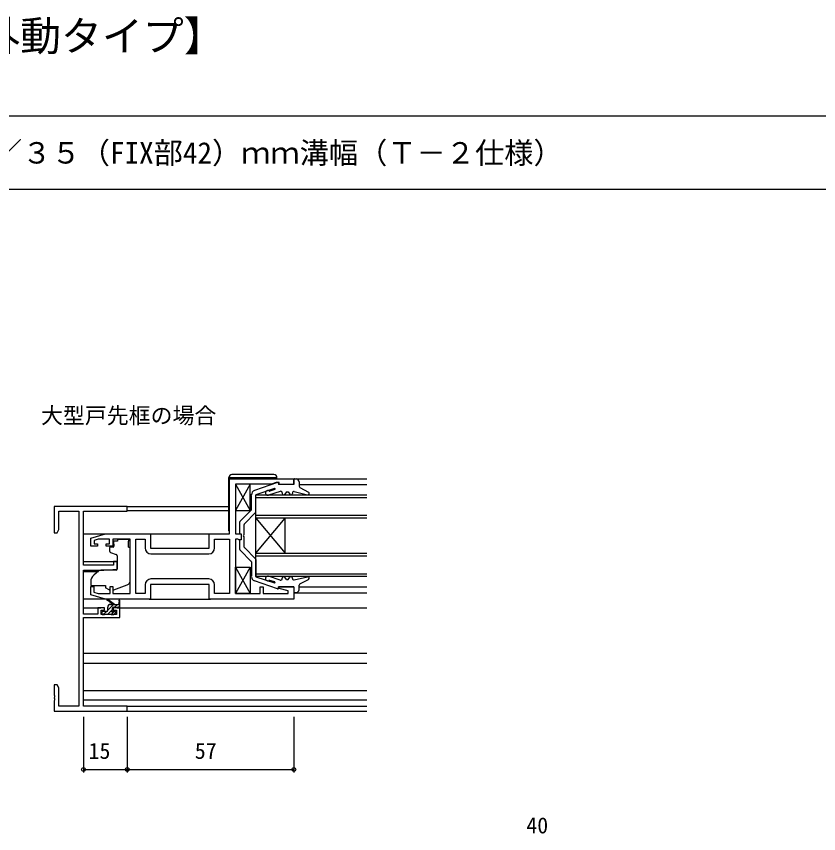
# Model space of a CAD drawing. Units: millimetres, scale not verified. Extents: x -437 to 438, y -281 to 278.
# Drawn here: x -110.9 to 163.7, y -1.3 to 278.3 of the extents above; entities that cross this region are included whole.
import ezdxf
from ezdxf.enums import TextEntityAlignment as Align

# ---------------------------------------------------------------- set-up
doc = ezdxf.new("R2010")
doc.units = ezdxf.units.MM
doc.header["$LTSCALE"] = 2
for name, color, linetype in [('0-1_USER1', 3, 'Continuous'), ('0-2_YKK_11', 7, 'Continuous'), ('0-3_YKK_12', 2, 'Continuous'), ('0-4_YKK_13', 4, 'Continuous'), ('0-6_YKK_D', 6, 'Continuous'), ('0-7_YKK_ZWAK', 7, 'Continuous')]:
    doc.layers.add(name, color=color, linetype=linetype)
doc.styles.add('ＭＳ ゴシック', font='')
doc.styles.get('ＭＳ ゴシック').set_extended_font_data('MS Gothic')

msp = doc.modelspace()

# ---------------------------------------------------------------- linework, layer by layer
at = {"layer": '0-2_YKK_11'}
for p, q in [((-64.817, 94.4), (-45.017, 94.4)), ((-45.017, 85.8), (-64.817, 85.8))]:
    msp.add_line(p, q, dxfattribs=at)
for points in [[(-15.917, 78.9), (-44.917, 78.9), (-44.917, 83.9), (-64.917, 83.9), (-64.917, 78.9), (-80.417, 78.9), (-85.417, 80.4), (-85.417, 83.2), (-84.417, 83.2), (-84.417, 81.248), (-82.922, 80.8), (-78.817, 80.8), (-78.817, 83.2), (-77.817, 83.2), (-77.817, 80.8), (-71.917, 80.8), (-71.917, 99.4), (-77.817, 99.4), (-77.817, 97), (-80.117, 97), (-80.117, 97.8), (-79.017, 97.8), (-79.017, 99.4), (-82.922, 99.4), (-84.217, 99.012), (-84.217, 97.8), (-83.117, 97.8), (-83.117, 97), (-85.417, 97), (-85.417, 99.8), (-80.417, 101.3), (-64.917, 101.3), (-64.917, 96.3), (-44.917, 96.3), (-44.917, 101.3), (-37.917, 101.3), (-37.917, 120.1), (-15.917, 120.1), (-15.917, 118.1), (-20.917, 118.1)], [(-20.917, 118.1), (-20.917, 118.8), (-21.917, 118.8), (-23.566, 118.2), (-35.917, 118.2), (-35.917, 101.3), (-33.917, 101.3), (-33.917, 99.2), (-34.717, 99.2), (-34.89, 99.3), (-35.063, 99.4), (-35.917, 99.4), (-35.917, 80.8), (-27.417, 80.8), (-27.417, 83.1), (-26.417, 83.1), (-26.417, 80.8), (-17.817, 80.8), (-17.817, 81.739), (-20.946, 82.578), (-20.878, 83.1), (-15.917, 83.1), (-15.917, 78.9)], [(-87.917, 108.97), (-72.917, 108.97), (-72.917, 110.6), (-97.917, 110.6), (-97.917, 101.6), (-96.917, 101.6), (-96.287, 102.691), (-96.287, 108.97), (-89.547, 108.97)], [(-89.547, 108.97), (-89.547, 42.23), (-96.287, 42.23), (-96.287, 48.509), (-96.917, 49.6), (-97.917, 49.6), (-97.917, 46.058), (-97.797, 45.875), (-97.797, 45.325), (-97.917, 45.142), (-97.917, 45.058), (-97.797, 44.875), (-97.797, 44.325), (-97.917, 44.142), (-97.917, 40.6), (-72.917, 40.6), (-72.917, 42.23), (-87.917, 42.23), (-87.917, 72.6), (-75.417, 72.6), (-75.417, 75.9), (-77.717, 75.9), (-77.717, 75.1), (-76.617, 75.1), (-76.617, 73.6), (-81.817, 73.6), (-81.817, 75.1), (-80.717, 75.1), (-80.717, 75.9), (-83.017, 75.9), (-83.017, 73.8), (-87.917, 73.8), (-87.917, 88.8), (-80.917, 88.8), (-76.417, 89.194), (-76.417, 91.8), (-77.617, 91.8), (-77.617, 90.5), (-87.917, 90.5), (-87.917, 108.97)], [(-66.817, 83.8), (-66.817, 80.8), (-70.017, 80.8), (-70.017, 99.4), (-66.817, 99.4), (-66.817, 96.4)], [(-43.017, 96.4), (-43.017, 99.4), (-37.917, 99.4), (-37.917, 80.8), (-43.017, 80.8), (-43.017, 83.8)]]:
    msp.add_lwpolyline(points, dxfattribs=at)
for centre, start, end in [((-64.817, 96.4), 180.00001, 269.99999), ((-45.017, 96.4), 270.00001, 359.99999), ((-64.817, 83.8), 90.00001, 179.99999), ((-45.017, 83.8), 0.00001, 89.99999)]:
    msp.add_arc(centre, 2, start, end, dxfattribs=at)
at = {"layer": '0-3_YKK_12'}
for p, q in [((-16.217, 120.1), (9.083, 120.1)), ((-14.107, 118.1), (9.083, 118.1)), ((9.083, 113.6), (-28.917, 113.6)), ((-73.217, 110.6), (-38.117, 110.6)), ((-72.917, 109.2), (-38.117, 109.2)), ((-28.917, 107.6), (9.083, 107.6)), ((-28.917, 94.6), (-28.917, 106.6)), ((-28.917, 94.6), (-18.917, 106.6)), ((-28.917, 106.6), (-18.917, 94.6)), ((-18.917, 94.6), (-18.917, 106.6)), ((-87.917, 101.3), (-80.344, 101.3)), ((-65.417, 101.3), (-44.417, 101.3)), ((9.083, 93.6), (-28.917, 93.6)), ((-87.917, 91.8), (-76.417, 91.8)), ((-87.917, 88.4), (-82.794, 88.4)), ((-28.917, 87.6), (9.083, 87.6)), ((-15.917, 81.1), (9.083, 81.1)), ((-14.107, 83.1), (9.083, 83.1)), ((-87.917, 75.9), (-82.017, 75.9)), ((-76.417, 75.9), (9.083, 75.9)), ((-87.917, 60.4), (9.083, 60.4)), ((-87.917, 57), (9.083, 57)), ((-87.917, 44.5), (9.083, 44.5)), ((-73.217, 42.23), (9.083, 42.23)), ((-73.217, 40.6), (9.083, 40.6))]:
    msp.add_line(p, q, dxfattribs=at)
for points in [[(9.083, 106.6), (-28.917, 106.6), (-28.917, 114.6), (9.083, 114.6)], [(9.083, 86.6), (-28.917, 86.6), (-28.917, 94.6), (9.083, 94.6)]]:
    msp.add_lwpolyline(points, dxfattribs=at)
at = {"layer": '0-4_YKK_13'}
for p, q in [((-38.117, 120.5), (-21.717, 120.5)), ((-38.117, 102.3), (-38.117, 120.5)), ((-22.717, 121.5), (-37.117, 121.5)), ((-21.717, 120.1), (-21.717, 120.5)), ((-35.917, 118.2), (-30.917, 109.2)), ((-30.917, 118.2), (-35.917, 109.2)), ((-21.515, 118.784), (-29.408, 116.047)), ((-21.117, 118.5), (-21.117, 118.1)), ((-15.917, 118.1), (-21.117, 118.1)), ((-15.917, 118.1), (-15.917, 119.777)), ((-15.582, 120.075), (-15.033, 120.009)), ((-14.152, 119.063), (-14.079, 117.511)), ((-22.566, 116.749), (-28.917, 114.628)), ((-20.569, 115.777), (-24.615, 114.487)), ((-22.463, 116.433), (-24.171, 115.888)), ((-19.917, 115.301), (-19.917, 115.1)), ((-18.417, 115.6), (-19.017, 114.8)), ((-18.417, 115.6), (-17.917, 115.6)), ((-17.917, 115.6), (-17.317, 114.8)), ((-16.417, 115.223), (-16.417, 115.1)), ((-15.799, 115.709), (-11.29, 114.616)), ((-13.817, 117.095), (-10.935, 115.542)), ((-30.617, 114.33), (-30.617, 114.63)), ((-30.417, 114.63), (-30.617, 114.63)), ((-30.417, 114.33), (-30.617, 114.33)), ((-30.417, 114.63), (-30.417, 114.63)), ((-30.417, 114.63), (-30.417, 114.63)), ((-30.417, 109.591), (-30.417, 114.33)), ((-28.917, 108.725), (-28.917, 114.628)), ((-30.505, 109.379), (-34.329, 105.554)), ((-29.005, 108.513), (-32.829, 104.688)), ((-34.417, 101.3), (-34.417, 105.342)), ((-32.917, 100.9), (-32.917, 104.476)), ((-76.317, 98.73), (-77.487, 98.73)), ((-77.487, 97.73), (-77.487, 98.73)), ((-76.317, 99.4), (-72.517, 99.4)), ((-76.317, 99.4), (-76.317, 98.73)), ((-72.517, 99.4), (-72.517, 98.73)), ((-72.517, 97.73), (-72.517, 98.73)), ((-34.417, 95.859), (-34.417, 99.2)), ((-32.917, 96.725), (-32.917, 100.3)), ((-79.017, 96.43), (-79.017, 95.38)), ((-77.787, 96.73), (-78.717, 96.73)), ((-77.487, 97.73), (-77.487, 97.03)), ((-72.517, 96.73), (-72.517, 97.73)), ((-72.517, 96.73), (-71.917, 96.73)), ((-71.917, 85.175), (-71.917, 96.73)), ((-30.505, 91.822), (-34.329, 95.646)), ((-29.005, 92.688), (-32.829, 96.513)), ((-78.688, 94.91), (-76.688, 94.182)), ((-76.417, 93.734), (-76.417, 89.127)), ((-28.917, 92.476), (-28.917, 86.573)), ((-35.917, 89.8), (-30.917, 80.8)), ((-30.917, 89.8), (-35.917, 80.8)), ((-30.417, 91.61), (-30.417, 86.871)), ((-82.654, 88.547), (-84.345, 87.128)), ((-76.634, 88.828), (-82.02, 88.781)), ((-30.617, 86.871), (-30.617, 86.571)), ((-30.417, 86.871), (-30.617, 86.871)), ((-20.569, 85.424), (-24.615, 86.714)), ((-85.417, 84.83), (-85.417, 83.53)), ((-30.417, 86.571), (-30.617, 86.571)), ((-30.417, 86.571), (-30.417, 86.571)), ((-30.417, 86.571), (-30.417, 86.571)), ((-21.515, 82.417), (-29.408, 85.154)), ((-28.917, 86.573), (-22.501, 84.431)), ((-22.463, 84.768), (-24.171, 85.313)), ((-19.917, 85.9), (-19.917, 86.1)), ((-18.417, 85.6), (-19.017, 86.4)), ((-18.417, 85.6), (-17.917, 85.6)), ((-17.917, 85.6), (-17.317, 86.4)), ((-16.417, 85.978), (-16.417, 86.1)), ((-15.799, 85.492), (-11.29, 86.585)), ((-13.817, 84.106), (-10.935, 85.659)), ((-80.417, 83.23), (-80.417, 82.733)), ((-79.111, 82.124), (-80.417, 82.733)), ((-77.545, 82.089), (-72.908, 83.764)), ((-15.917, 83.1), (-21.117, 83.1)), ((-21.117, 82.7), (-21.117, 83.1)), ((-15.917, 83.1), (-15.917, 81.424)), ((-15.582, 81.126), (-15.033, 81.191)), ((-14.152, 82.138), (-14.079, 83.69)), ((-80.344, 78.9), (-87.917, 78.9)), ((-77.917, 77.1), (-79.737, 78.501)), ((-77.317, 77.1), (-79.535, 78.783)), ((-75.417, 76.4), (-75.417, 78.399)), ((-65.417, 78.9), (-44.417, 78.9)), ((-79.617, 75.133), (-77.65, 77.1)), ((-79.617, 75), (-79.617, 76.1)), ((-79.461, 76.636), (-79.153, 76.944)), ((-78.617, 77.1), (-75.417, 77.1)), ((-78.017, 75.161), (-78.017, 75.8)), ((-77.717, 76.1), (-75.717, 76.1)), ((-77.303, 76.1), (-76.303, 77.1)), ((-75.956, 76.1), (-75.417, 76.639)), ((-75.717, 78.226), (-75.916, 77.1)), ((-81.617, 74.4), (-81.617, 73.9)), ((-81.601, 74.496), (-81.413, 74.684)), ((-79.917, 74.7), (-81.317, 74.7)), ((-81.317, 73.6), (-80.817, 73.6)), ((-81.15, 73.6), (-80.05, 74.7)), ((-80.617, 73.8), (-78.517, 73.8)), ((-79.603, 73.8), (-78.017, 75.386)), ((-78.425, 73.631), (-77.356, 74.7)), ((-78.317, 73.6), (-77.717, 73.6)), ((-77.217, 74.7), (-77.556, 74.7)), ((-77.505, 73.688), (-77.005, 74.188)), ((9.083, 47.5), (-87.917, 47.5))]:
    msp.add_line(p, q, dxfattribs=at)
for points in [[(-30.917, 118.2), (-35.917, 118.2), (-35.917, 109.2), (-30.917, 109.2)], [(-30.917, 80.8), (-35.917, 80.8), (-35.917, 89.8), (-30.917, 89.8)]]:
    msp.add_lwpolyline(points, close=True, dxfattribs=at)
msp.add_lwpolyline([(-85.417, 83.53), (-80.417, 83.53), (-80.417, 83.23)], dxfattribs=at)
for centre, radius, start, end in [((-37.117, 120.5), 1, 90, 180), ((-22.717, 120.5), 1, 0, 90), ((-21.417, 118.5), 0.3, 0, 109.12451), ((-15.617, 119.777), 0.3, 83.21997, 180), ((-15.151, 119.016), 1, 2.68232, 83.21997), ((-13.58, 117.535), 0.5, 182.68232, 241.68758), ((-28.917, 114.63), 1.5, 109.12451, 180), ((-24.858, 115.249), 0.8, 57.20165, 287.68045), ((-24.263, 116.174), 0.3, 237.20165, 287.68045), ((-22.513, 116.591), 0.166, 287.68045, 108.46873), ((-20.417, 115.301), 0.5, 0, 107.68045), ((-19.417, 115.1), 0.5, 180, 323.1301), ((-16.917, 115.1), 0.5, 216.8699, 360), ((-15.917, 115.223), 0.5, 76.37961, 180), ((-11.172, 115.102), 0.5, 256.37961, 61.68758), ((-30.717, 109.591), 0.3, 315, 0), ((-29.217, 108.725), 0.3, 315, 359.99985), ((-34.117, 105.342), 0.3, 135, 180), ((-32.617, 104.476), 0.3, 135, 180), ((-37.617, 102.3), 0.5, 180, 233.1301), ((-32.917, 100.6), 0.3, 90, 270), ((-78.717, 96.43), 0.3, 90, 180), ((-78.517, 95.38), 0.5, 180, 250), ((-77.787, 97.03), 0.3, 270, 0), ((-34.117, 95.859), 0.3, 180, 225), ((-32.617, 96.725), 0.3, 180, 225), ((-76.917, 93.734), 0.5, 0, 70), ((-29.217, 92.476), 0.3, 0.00015, 45), ((-30.717, 91.61), 0.3, 360, 45), ((-82.417, 84.83), 3, 130, 180), ((-82.011, 87.781), 1, 90.5, 130), ((-76.717, 89.127), 0.3, 270.5, 0), ((-24.858, 85.951), 0.8, 72.31955, 302.79835), ((-73.417, 85.175), 1.5, 289.85326, 0), ((-28.917, 86.571), 1.5, 180, 250.87549), ((-24.263, 85.027), 0.3, 72.31955, 122.79835), ((-22.513, 84.61), 0.166, 251.53127, 72.31955), ((-20.417, 85.9), 0.5, 252.31955, 0), ((-19.417, 86.1), 0.5, 36.8699, 180), ((-16.917, 86.1), 0.5, 0, 143.1301), ((-15.917, 85.978), 0.5, 180, 283.62039), ((-13.58, 83.666), 0.5, 118.31242, 177.31769), ((-11.172, 86.099), 0.5, 298.31242, 103.62039), ((-78.688, 83.03), 1, 245, 262.59308), ((-77.885, 83.03), 1, 273.88684, 289.85326), ((-21.417, 82.7), 0.3, 250.87549, 0), ((-15.617, 81.424), 0.3, 180, 276.78003), ((-15.151, 82.185), 1, 276.78003, 357.31769), ((-79.717, 78.7), 0.2, 24.41711, 264.41711), ((-75.617, 78.399), 0.2, 360, 240), ((-78.617, 76.1), 1, 90, 180), ((-77.717, 75.8), 0.3, 90, 180), ((-75.717, 76.4), 0.3, 270, 360), ((-81.317, 74.4), 0.3, 90, 180), ((-81.317, 73.9), 0.3, 180, 270), ((-80.817, 73.8), 0.2, 270, 360), ((-79.917, 75), 0.3, 270, 360), ((-78.317, 73.8), 0.2, 180, 270), ((-78.017, 74.7), 0.25, 123.05573, 326.94427), ((-78.317, 75.161), 0.3, 303.05573, 360), ((-77.556, 74.4), 0.3, 90, 146.94427), ((-77.717, 73.9), 0.3, 270, 315), ((-77.217, 74.4), 0.3, 315, 90)]:
    msp.add_arc(centre, radius, start, end, dxfattribs=at)
at = {"layer": '0-6_YKK_D'}
for p, q in [((-87.917, 38.6), (-87.917, 19.6)), ((-72.917, 38.6), (-72.917, 19.6)), ((-72.917, 38.6), (-72.917, 19.6)), ((-15.917, 38.6), (-15.917, 19.6)), ((-87.917, 20.6), (-72.917, 20.6)), ((-72.917, 20.6), (-15.917, 20.6))]:
    msp.add_line(p, q, dxfattribs=at)
for centre in [(-87.917, 20.6), (-72.917, 20.6), (-72.917, 20.6), (-15.917, 20.6)]:
    msp.add_circle(centre, 0.637, dxfattribs=at)
at = {"layer": '0-7_YKK_ZWAK'}
for p, q in [((438.2, 244.1), (-436.8, 244.1)), ((438.2, 219.1), (-436.8, 219.1))]:
    msp.add_line(p, q, dxfattribs=at)

# ---------------------------------------------------------------- texts
at = {"layer": '0-1_USER1', "style": 'ＭＳ ゴシック'}
for s, height, p in [('EXIMA31 1000Pa ガスケット仕様 両袖片引き窓 【外動タイプ】', 10.26, (-438.152, 263.384)), ('両袖片引き窓 【外動タイプ】 Ｆタイプ／３５（FIX部42）ｍｍ溝幅（Ｔ－２仕様）', 7.331, (-298.823, 225.731)), ('大型戸先框の場合', 5.499, (-102.451, 137.331))]:
    msp.add_text(s, height=height, dxfattribs=at).set_placement(p, align=Align.BOTTOM_LEFT)
at = {"layer": '0-6_YKK_D', "style": 'ＭＳ ゴシック'}
for s, p in [('15', (-86.17, 22.6)), ('57', (-49.808, 22.6)), ('40', (63.628, -2.9))]:
    msp.add_text(s, height=5.499, dxfattribs=at).set_placement(p, align=Align.BOTTOM_LEFT)

doc.saveas('drawing.dxf')
